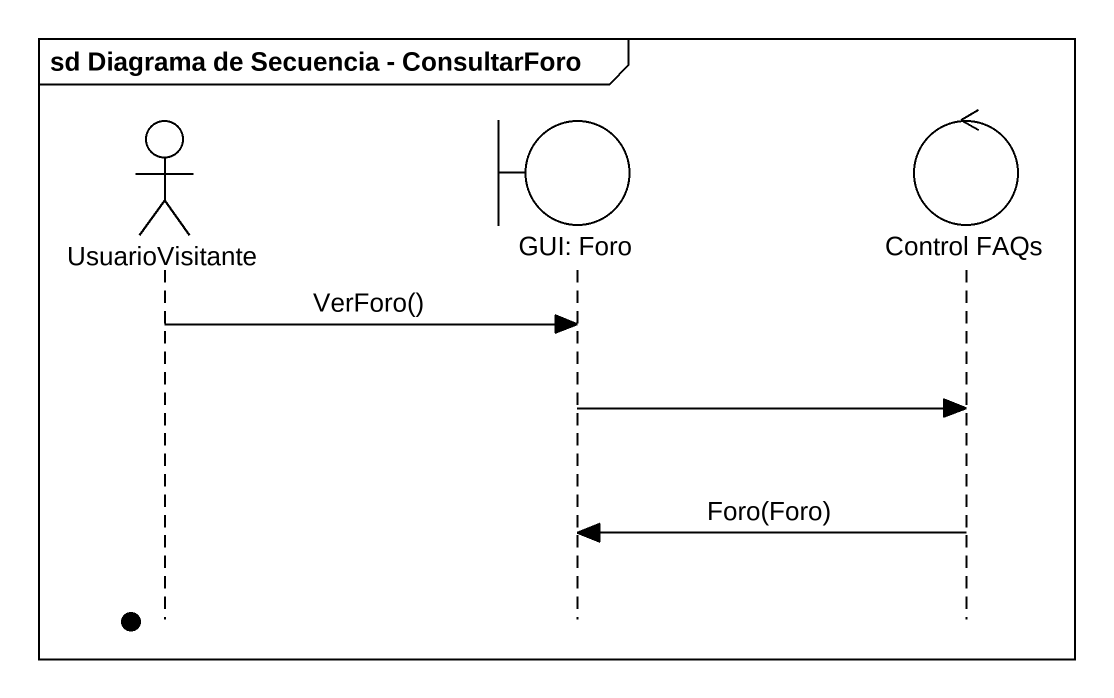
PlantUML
@startuml
mainframe sd Diagrama de Secuencia - ConsultarForo
hide footbox
actor UsuarioVisitante
boundary "GUI: Foro" as GUI_Foro
control "Control FAQs" as Control_FAQs

UsuarioVisitante -> GUI_Foro : VerForo()
GUI_Foro -> Control_FAQs
Control_FAQs -> GUI_Foro : Foro(Foro)
@enduml
